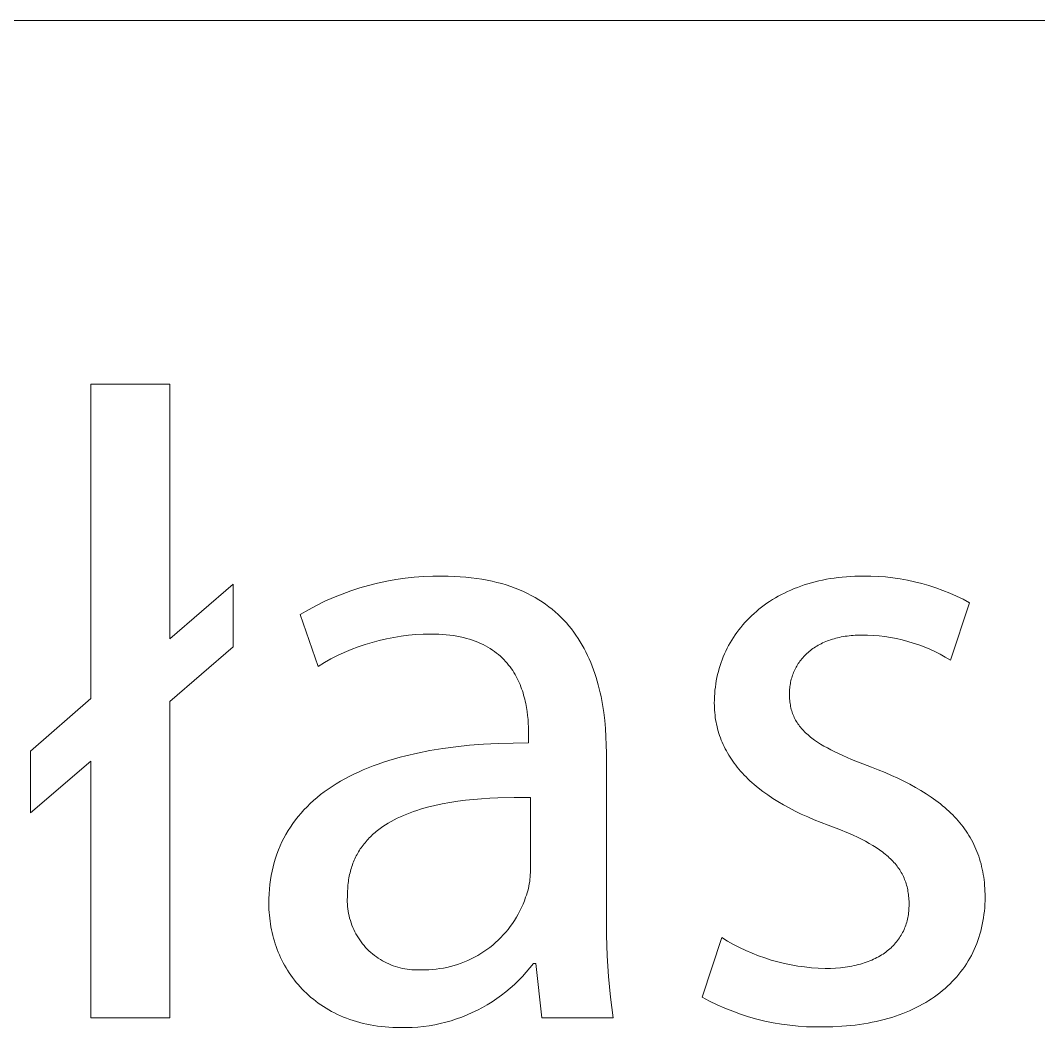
# Model space of a CAD drawing. Header units: millimetres. Extents: x 430 to 4403, y -1522 to 1254.
# Drawn here: x 3775.87 to 3821.25, y -1456.11 to -1411.21 of the extents above; entities that cross this region are included whole.
import ezdxf

# ---------------------------------------------------------------- set-up
doc = ezdxf.new("R2010")
doc.units = ezdxf.units.MM
doc.header["$MEASUREMENT"] = 0
doc.layers.add('Domyślny', color=7, linetype='Continuous', true_color=0x000000)

msp = doc.modelspace()

# ---------------------------------------------------------------- linework, layer by layer
at = {"layer": 'Domyślny', "color": 18, "lineweight": 15, "true_color": 0x000000}
for p, q in [((2901.529, -1411.214), (4399.215, -1411.214)), ((3779.013, -1441.436), (3779.013, -1427.425)), ((3779.013, -1427.425), (3782.533, -1427.425)), ((3782.533, -1427.425), (3782.533, -1438.777)), ((3791.389, -1436.395), (3791.791, -1436.294)), ((3791.791, -1436.294), (3792.197, -1436.207)), ((3792.197, -1436.207), (3792.605, -1436.134)), ((3792.605, -1436.134), (3793.015, -1436.075)), ((3793.015, -1436.075), (3793.427, -1436.03)), ((3793.427, -1436.03), (3793.841, -1436)), ((3793.841, -1436), (3794.255, -1435.984)), ((3794.255, -1435.984), (3794.67, -1435.983)), ((3794.67, -1435.983), (3794.942, -1435.986)), ((3794.942, -1435.986), (3795.208, -1435.994)), ((3795.208, -1435.994), (3795.467, -1436.009)), ((3795.467, -1436.009), (3795.72, -1436.029)), ((3795.72, -1436.029), (3795.967, -1436.054)), ((3795.967, -1436.054), (3796.208, -1436.085)), ((3796.208, -1436.085), (3796.442, -1436.122)), ((3796.442, -1436.122), (3796.671, -1436.163)), ((3796.671, -1436.163), (3796.894, -1436.21)), ((3796.894, -1436.21), (3797.11, -1436.261)), ((3797.11, -1436.261), (3797.321, -1436.318)), ((3810.965, -1436.326), (3811.125, -1436.279)), ((3811.125, -1436.279), (3811.288, -1436.236)), ((3811.288, -1436.236), (3811.453, -1436.196)), ((3811.453, -1436.196), (3811.621, -1436.159)), ((3811.621, -1436.159), (3811.791, -1436.125)), ((3811.791, -1436.125), (3811.964, -1436.095)), ((3811.964, -1436.095), (3812.14, -1436.068)), ((3812.14, -1436.068), (3812.318, -1436.045)), ((3812.318, -1436.045), (3812.498, -1436.025)), ((3812.498, -1436.025), (3812.681, -1436.008)), ((3812.681, -1436.008), (3812.867, -1435.995)), ((3812.867, -1435.995), (3813.055, -1435.986)), ((3813.055, -1435.986), (3813.245, -1435.981)), ((3813.245, -1435.981), (3813.438, -1435.979)), ((3813.438, -1435.979), (3813.767, -1435.982)), ((3813.767, -1435.982), (3814.096, -1435.996)), ((3814.096, -1435.996), (3814.424, -1436.022)), ((3814.424, -1436.022), (3814.751, -1436.058)), ((3814.751, -1436.058), (3815.077, -1436.106)), ((3815.077, -1436.106), (3815.401, -1436.164)), ((3815.401, -1436.164), (3815.722, -1436.234)), ((3815.722, -1436.234), (3816.042, -1436.314)), ((3782.533, -1438.777), (3785.351, -1436.343)), ((3785.351, -1436.343), (3785.351, -1439.134)), ((3790.207, -1436.781), (3790.596, -1436.639)), ((3790.596, -1436.639), (3790.991, -1436.51)), ((3790.991, -1436.51), (3791.389, -1436.395)), ((3797.321, -1436.318), (3797.527, -1436.379)), ((3797.527, -1436.379), (3797.726, -1436.446)), ((3797.726, -1436.446), (3797.92, -1436.516)), ((3797.92, -1436.516), (3798.108, -1436.592)), ((3798.108, -1436.592), (3798.291, -1436.672)), ((3798.291, -1436.672), (3798.469, -1436.756)), ((3798.469, -1436.756), (3798.641, -1436.844)), ((3809.784, -1436.806), (3809.922, -1436.736)), ((3809.922, -1436.736), (3810.063, -1436.669)), ((3810.063, -1436.669), (3810.207, -1436.604)), ((3810.207, -1436.604), (3810.353, -1436.542)), ((3810.353, -1436.542), (3810.502, -1436.484)), ((3810.502, -1436.484), (3810.654, -1436.428)), ((3810.654, -1436.428), (3810.808, -1436.375)), ((3810.808, -1436.375), (3810.965, -1436.326)), ((3816.042, -1436.314), (3816.358, -1436.405)), ((3816.358, -1436.405), (3816.671, -1436.507)), ((3816.671, -1436.507), (3816.98, -1436.619)), ((3816.98, -1436.619), (3817.286, -1436.741)), ((3817.286, -1436.741), (3817.587, -1436.874)), ((3789.071, -1437.287), (3789.444, -1437.106)), ((3789.444, -1437.106), (3789.823, -1436.937)), ((3789.823, -1436.937), (3790.207, -1436.781)), ((3798.641, -1436.844), (3798.808, -1436.937)), ((3798.808, -1436.937), (3798.97, -1437.033)), ((3798.97, -1437.033), (3799.127, -1437.134)), ((3799.127, -1437.134), (3799.278, -1437.239)), ((3809.017, -1437.282), (3809.138, -1437.196)), ((3809.138, -1437.196), (3809.261, -1437.113)), ((3809.261, -1437.113), (3809.388, -1437.032)), ((3809.388, -1437.032), (3809.517, -1436.954)), ((3809.517, -1436.954), (3809.649, -1436.879)), ((3809.649, -1436.879), (3809.784, -1436.806)), ((3818.175, -1437.169), (3817.315, -1439.723)), ((3817.587, -1436.874), (3817.883, -1437.017)), ((3817.883, -1437.017), (3818.175, -1437.169)), ((3788.346, -1437.689), (3788.705, -1437.482)), ((3788.705, -1437.482), (3789.071, -1437.287)), ((3799.278, -1437.239), (3799.425, -1437.347)), ((3799.425, -1437.347), (3799.566, -1437.459)), ((3799.566, -1437.459), (3799.703, -1437.575)), ((3799.703, -1437.575), (3799.835, -1437.694)), ((3808.459, -1437.747), (3808.565, -1437.649)), ((3808.565, -1437.649), (3808.673, -1437.554)), ((3808.673, -1437.554), (3808.785, -1437.461)), ((3808.785, -1437.461), (3808.9, -1437.37)), ((3808.9, -1437.37), (3809.017, -1437.282)), ((3789.14, -1440.005), (3788.346, -1437.689)), ((3799.835, -1437.694), (3799.963, -1437.816)), ((3799.963, -1437.816), (3800.085, -1437.942)), ((3800.085, -1437.942), (3800.203, -1438.071)), ((3800.203, -1438.071), (3800.317, -1438.203)), ((3808.067, -1438.159), (3808.161, -1438.052)), ((3808.161, -1438.052), (3808.257, -1437.948)), ((3808.257, -1437.948), (3808.357, -1437.846)), ((3808.357, -1437.846), (3808.459, -1437.747)), ((3793.824, -1438.57), (3793.494, -1438.588)), ((3794.154, -1438.563), (3793.824, -1438.57)), ((3794.336, -1438.565), (3794.154, -1438.563)), ((3794.512, -1438.571), (3794.336, -1438.565)), ((3794.684, -1438.581), (3794.512, -1438.571)), ((3800.317, -1438.203), (3800.426, -1438.338)), ((3800.426, -1438.338), (3800.531, -1438.477)), ((3800.531, -1438.477), (3800.631, -1438.618)), ((3807.726, -1438.603), (3807.806, -1438.489)), ((3807.806, -1438.489), (3807.89, -1438.377)), ((3807.89, -1438.377), (3807.977, -1438.267)), ((3807.977, -1438.267), (3808.067, -1438.159)), ((3791.547, -1438.936), (3791.231, -1439.033)), ((3791.866, -1438.85), (3791.547, -1438.936)), ((3792.188, -1438.776), (3791.866, -1438.85)), ((3792.512, -1438.712), (3792.188, -1438.776)), ((3792.838, -1438.659), (3792.512, -1438.712)), ((3793.165, -1438.618), (3792.838, -1438.659)), ((3793.494, -1438.588), (3793.165, -1438.618)), ((3794.851, -1438.595), (3794.684, -1438.581)), ((3795.012, -1438.613), (3794.851, -1438.595)), ((3795.17, -1438.635), (3795.012, -1438.613)), ((3795.322, -1438.66), (3795.17, -1438.635)), ((3795.47, -1438.689), (3795.322, -1438.66)), ((3795.613, -1438.721), (3795.47, -1438.689)), ((3795.752, -1438.757), (3795.613, -1438.721)), ((3795.886, -1438.796), (3795.752, -1438.757)), ((3796.016, -1438.838), (3795.886, -1438.796)), ((3796.142, -1438.883), (3796.016, -1438.838)), ((3796.263, -1438.931), (3796.142, -1438.883)), ((3796.381, -1438.982), (3796.263, -1438.931)), ((3796.494, -1439.036), (3796.381, -1438.982)), ((3800.631, -1438.618), (3800.728, -1438.761)), ((3800.728, -1438.761), (3800.82, -1438.908)), ((3800.82, -1438.908), (3800.908, -1439.056)), ((3807.435, -1439.077), (3807.503, -1438.956)), ((3807.503, -1438.956), (3807.574, -1438.837)), ((3807.574, -1438.837), (3807.648, -1438.719)), ((3807.648, -1438.719), (3807.726, -1438.603)), ((3811.493, -1439.029), (3811.429, -1439.064)), ((3811.558, -1438.995), (3811.493, -1439.029)), ((3811.625, -1438.962), (3811.558, -1438.995)), ((3811.693, -1438.931), (3811.625, -1438.962)), ((3811.763, -1438.901), (3811.693, -1438.931)), ((3811.834, -1438.873), (3811.763, -1438.901)), ((3811.906, -1438.846), (3811.834, -1438.873)), ((3811.98, -1438.82), (3811.906, -1438.846)), ((3812.056, -1438.796), (3811.98, -1438.82)), ((3812.133, -1438.773), (3812.056, -1438.796)), ((3812.211, -1438.751), (3812.133, -1438.773)), ((3812.291, -1438.731), (3812.211, -1438.751)), ((3812.372, -1438.712), (3812.291, -1438.731)), ((3812.455, -1438.695), (3812.372, -1438.712)), ((3812.539, -1438.68), (3812.455, -1438.695)), ((3812.624, -1438.666), (3812.539, -1438.68)), ((3812.711, -1438.653), (3812.624, -1438.666)), ((3812.8, -1438.642), (3812.711, -1438.653)), ((3812.889, -1438.633), (3812.8, -1438.642)), ((3812.981, -1438.625), (3812.889, -1438.633)), ((3813.073, -1438.619), (3812.981, -1438.625)), ((3813.167, -1438.615), (3813.073, -1438.619)), ((3813.262, -1438.612), (3813.167, -1438.615)), ((3813.359, -1438.612), (3813.262, -1438.612)), ((3813.619, -1438.615), (3813.359, -1438.612)), ((3813.879, -1438.628), (3813.619, -1438.615)), ((3814.138, -1438.649), (3813.879, -1438.628)), ((3814.396, -1438.68), (3814.138, -1438.649)), ((3814.654, -1438.719), (3814.396, -1438.68)), ((3814.909, -1438.768), (3814.654, -1438.719)), ((3815.163, -1438.825), (3814.909, -1438.768)), ((3815.414, -1438.891), (3815.163, -1438.825)), ((3815.664, -1438.966), (3815.414, -1438.891)), ((3815.91, -1439.049), (3815.664, -1438.966)), ((3785.351, -1439.134), (3782.533, -1441.569)), ((3790.307, -1439.387), (3790.007, -1439.527)), ((3790.611, -1439.259), (3790.307, -1439.387)), ((3790.919, -1439.14), (3790.611, -1439.259)), ((3791.231, -1439.033), (3790.919, -1439.14)), ((3796.603, -1439.092), (3796.494, -1439.036)), ((3796.709, -1439.151), (3796.603, -1439.092)), ((3796.81, -1439.213), (3796.709, -1439.151)), ((3796.908, -1439.277), (3796.81, -1439.213)), ((3797.002, -1439.343), (3796.908, -1439.277)), ((3797.092, -1439.412), (3797.002, -1439.343)), ((3797.179, -1439.482), (3797.092, -1439.412)), ((3797.262, -1439.555), (3797.179, -1439.482)), ((3800.908, -1439.056), (3800.992, -1439.208)), ((3800.992, -1439.208), (3801.072, -1439.361)), ((3801.072, -1439.361), (3801.148, -1439.517)), ((3807.198, -1439.578), (3807.252, -1439.45)), ((3807.252, -1439.45), (3807.31, -1439.324)), ((3807.31, -1439.324), (3807.371, -1439.2)), ((3807.371, -1439.2), (3807.435, -1439.077)), ((3810.874, -1439.477), (3810.826, -1439.524)), ((3810.922, -1439.431), (3810.874, -1439.477)), ((3810.973, -1439.386), (3810.922, -1439.431)), ((3811.024, -1439.341), (3810.973, -1439.386)), ((3811.078, -1439.298), (3811.024, -1439.341)), ((3811.132, -1439.256), (3811.078, -1439.298)), ((3811.189, -1439.216), (3811.132, -1439.256)), ((3811.247, -1439.176), (3811.189, -1439.216)), ((3811.306, -1439.137), (3811.247, -1439.176)), ((3811.367, -1439.1), (3811.306, -1439.137)), ((3811.429, -1439.064), (3811.367, -1439.1)), ((3816.153, -1439.141), (3815.91, -1439.049)), ((3816.394, -1439.241), (3816.153, -1439.141)), ((3816.63, -1439.349), (3816.394, -1439.241)), ((3816.863, -1439.466), (3816.63, -1439.349)), ((3817.091, -1439.591), (3816.863, -1439.466)), ((3789.423, -1439.835), (3789.14, -1440.005)), ((3789.713, -1439.676), (3789.423, -1439.835)), ((3790.007, -1439.527), (3789.713, -1439.676)), ((3797.342, -1439.629), (3797.262, -1439.555)), ((3797.419, -1439.706), (3797.342, -1439.629)), ((3797.492, -1439.784), (3797.419, -1439.706)), ((3797.562, -1439.863), (3797.492, -1439.784)), ((3797.628, -1439.945), (3797.562, -1439.863)), ((3801.148, -1439.517), (3801.22, -1439.675)), ((3801.22, -1439.675), (3801.289, -1439.835)), ((3801.289, -1439.835), (3801.354, -1439.998)), ((3807.055, -1439.969), (3807.099, -1439.837)), ((3807.099, -1439.837), (3807.147, -1439.707)), ((3807.147, -1439.707), (3807.198, -1439.578)), ((3810.505, -1439.935), (3810.471, -1439.99)), ((3810.539, -1439.881), (3810.505, -1439.935)), ((3810.576, -1439.827), (3810.539, -1439.881)), ((3810.614, -1439.774), (3810.576, -1439.827)), ((3810.653, -1439.722), (3810.614, -1439.774)), ((3810.694, -1439.671), (3810.653, -1439.722)), ((3810.737, -1439.621), (3810.694, -1439.671)), ((3810.781, -1439.572), (3810.737, -1439.621)), ((3810.826, -1439.524), (3810.781, -1439.572)), ((3817.315, -1439.723), (3817.091, -1439.591)), ((3797.692, -1440.027), (3797.628, -1439.945)), ((3797.753, -1440.111), (3797.692, -1440.027)), ((3797.811, -1440.197), (3797.753, -1440.111)), ((3797.865, -1440.283), (3797.811, -1440.197)), ((3797.917, -1440.371), (3797.865, -1440.283)), ((3797.967, -1440.459), (3797.917, -1440.371)), ((3801.354, -1439.998), (3801.415, -1440.161)), ((3801.415, -1440.161), (3801.473, -1440.327)), ((3801.473, -1440.327), (3801.527, -1440.495)), ((3806.912, -1440.509), (3806.943, -1440.372)), ((3806.943, -1440.372), (3806.977, -1440.237)), ((3806.977, -1440.237), (3807.014, -1440.102)), ((3807.014, -1440.102), (3807.055, -1439.969)), ((3810.305, -1440.338), (3810.283, -1440.398)), ((3810.329, -1440.278), (3810.305, -1440.338)), ((3810.354, -1440.219), (3810.329, -1440.278)), ((3810.381, -1440.161), (3810.354, -1440.219)), ((3810.41, -1440.103), (3810.381, -1440.161)), ((3810.44, -1440.046), (3810.41, -1440.103)), ((3810.471, -1439.99), (3810.44, -1440.046)), ((3798.013, -1440.548), (3797.967, -1440.459)), ((3798.057, -1440.639), (3798.013, -1440.548)), ((3798.099, -1440.729), (3798.057, -1440.639)), ((3798.138, -1440.821), (3798.099, -1440.729)), ((3798.175, -1440.913), (3798.138, -1440.821)), ((3801.527, -1440.495), (3801.578, -1440.664)), ((3801.578, -1440.664), (3801.625, -1440.834)), ((3801.625, -1440.834), (3801.669, -1441.006)), ((3806.842, -1440.926), (3806.862, -1440.786)), ((3806.862, -1440.786), (3806.885, -1440.647)), ((3806.885, -1440.647), (3806.912, -1440.509)), ((3810.174, -1440.836), (3810.165, -1440.901)), ((3810.185, -1440.772), (3810.174, -1440.836)), ((3810.197, -1440.708), (3810.185, -1440.772)), ((3810.211, -1440.645), (3810.197, -1440.708)), ((3810.227, -1440.582), (3810.211, -1440.645)), ((3810.244, -1440.52), (3810.227, -1440.582)), ((3810.263, -1440.459), (3810.244, -1440.52)), ((3810.283, -1440.398), (3810.263, -1440.459)), ((3798.209, -1441.005), (3798.175, -1440.913)), ((3798.241, -1441.098), (3798.209, -1441.005)), ((3798.271, -1441.191), (3798.241, -1441.098)), ((3798.299, -1441.284), (3798.271, -1441.191)), ((3798.325, -1441.377), (3798.299, -1441.284)), ((3801.669, -1441.006), (3801.71, -1441.179)), ((3801.71, -1441.179), (3801.748, -1441.354)), ((3806.804, -1441.353), (3806.813, -1441.21)), ((3806.813, -1441.21), (3806.826, -1441.067)), ((3806.826, -1441.067), (3806.842, -1440.926)), ((3810.145, -1441.164), (3810.144, -1441.231)), ((3810.144, -1441.231), (3810.145, -1441.306)), ((3810.147, -1441.098), (3810.145, -1441.164)), ((3810.152, -1441.032), (3810.147, -1441.098)), ((3810.157, -1440.966), (3810.152, -1441.032)), ((3810.165, -1440.901), (3810.157, -1440.966)), ((3776.314, -1443.791), (3779.013, -1441.436)), ((3782.533, -1441.569), (3782.533, -1455.672)), ((3798.348, -1441.47), (3798.325, -1441.377)), ((3798.37, -1441.562), (3798.348, -1441.47)), ((3798.39, -1441.655), (3798.37, -1441.562)), ((3798.425, -1441.839), (3798.39, -1441.655)), ((3801.748, -1441.354), (3801.783, -1441.529)), ((3801.783, -1441.529), (3801.815, -1441.706)), ((3801.815, -1441.706), (3801.869, -1442.061)), ((3806.797, -1441.641), (3806.799, -1441.497)), ((3806.798, -1441.749), (3806.797, -1441.641)), ((3806.802, -1441.856), (3806.798, -1441.749)), ((3806.799, -1441.497), (3806.804, -1441.353)), ((3810.145, -1441.306), (3810.147, -1441.379)), ((3810.147, -1441.379), (3810.152, -1441.451)), ((3810.152, -1441.451), (3810.157, -1441.521)), ((3810.157, -1441.521), (3810.165, -1441.591)), ((3810.165, -1441.591), (3810.174, -1441.659)), ((3810.174, -1441.659), (3810.185, -1441.726)), ((3810.185, -1441.726), (3810.198, -1441.792)), ((3798.454, -1442.02), (3798.425, -1441.839)), ((3798.476, -1442.199), (3798.454, -1442.02)), ((3798.494, -1442.374), (3798.476, -1442.199)), ((3801.869, -1442.061), (3801.913, -1442.42)), ((3806.808, -1441.962), (3806.802, -1441.856)), ((3806.816, -1442.068), (3806.808, -1441.962)), ((3806.827, -1442.173), (3806.816, -1442.068)), ((3806.84, -1442.278), (3806.827, -1442.173)), ((3810.198, -1441.792), (3810.212, -1441.857)), ((3810.212, -1441.857), (3810.228, -1441.921)), ((3810.228, -1441.921), (3810.246, -1441.984)), ((3810.246, -1441.984), (3810.266, -1442.046)), ((3810.266, -1442.046), (3810.287, -1442.106)), ((3810.287, -1442.106), (3810.31, -1442.166)), ((3810.31, -1442.166), (3810.335, -1442.225)), ((3798.506, -1442.544), (3798.494, -1442.374)), ((3798.514, -1442.709), (3798.506, -1442.544)), ((3801.913, -1442.42), (3801.946, -1442.781)), ((3806.856, -1442.382), (3806.84, -1442.278)), ((3806.874, -1442.485), (3806.856, -1442.382)), ((3806.895, -1442.588), (3806.874, -1442.485)), ((3806.918, -1442.69), (3806.895, -1442.588)), ((3810.335, -1442.225), (3810.361, -1442.283)), ((3810.361, -1442.283), (3810.389, -1442.34)), ((3810.389, -1442.34), (3810.419, -1442.397)), ((3810.419, -1442.397), (3810.451, -1442.452)), ((3810.451, -1442.452), (3810.485, -1442.507)), ((3810.485, -1442.507), (3810.52, -1442.56)), ((3810.52, -1442.56), (3810.557, -1442.613)), ((3810.557, -1442.613), (3810.596, -1442.666)), ((3798.519, -1442.869), (3798.514, -1442.709)), ((3798.52, -1443.021), (3798.519, -1442.869)), ((3798.52, -1443.418), (3798.52, -1443.021)), ((3801.946, -1442.781), (3801.969, -1443.143)), ((3806.943, -1442.792), (3806.918, -1442.69)), ((3806.971, -1442.892), (3806.943, -1442.792)), ((3807.001, -1442.993), (3806.971, -1442.892)), ((3807.034, -1443.092), (3807.001, -1442.993)), ((3807.069, -1443.191), (3807.034, -1443.092)), ((3810.596, -1442.666), (3810.637, -1442.717)), ((3810.637, -1442.717), (3810.679, -1442.768)), ((3810.679, -1442.768), (3810.723, -1442.819)), ((3810.723, -1442.819), (3810.769, -1442.868)), ((3810.769, -1442.868), (3810.817, -1442.917)), ((3810.817, -1442.917), (3810.867, -1442.966)), ((3810.867, -1442.966), (3810.919, -1443.014)), ((3810.919, -1443.014), (3810.972, -1443.061)), ((3810.972, -1443.061), (3811.027, -1443.108)), ((3811.027, -1443.108), (3811.084, -1443.155)), ((3795.279, -1443.587), (3795.888, -1443.524)), ((3795.888, -1443.524), (3796.516, -1443.475)), ((3796.516, -1443.475), (3797.165, -1443.441)), ((3797.165, -1443.441), (3797.833, -1443.422)), ((3797.833, -1443.422), (3798.52, -1443.418)), ((3801.969, -1443.143), (3801.982, -1443.505)), ((3801.982, -1443.505), (3801.986, -1443.868)), ((3807.107, -1443.289), (3807.069, -1443.191)), ((3807.147, -1443.387), (3807.107, -1443.289)), ((3807.19, -1443.483), (3807.147, -1443.387)), ((3807.235, -1443.579), (3807.19, -1443.483)), ((3811.084, -1443.155), (3811.143, -1443.201)), ((3811.143, -1443.201), (3811.204, -1443.246)), ((3811.204, -1443.246), (3811.266, -1443.291)), ((3811.266, -1443.291), (3811.397, -1443.381)), ((3811.397, -1443.381), (3811.536, -1443.469)), ((3811.536, -1443.469), (3811.681, -1443.555)), ((3811.681, -1443.555), (3811.835, -1443.641)), ((3776.314, -1446.53), (3776.314, -1443.791)), ((3792.791, -1444.055), (3793.047, -1443.989)), ((3793.047, -1443.989), (3793.574, -1443.867)), ((3793.574, -1443.867), (3794.122, -1443.759)), ((3794.122, -1443.759), (3794.691, -1443.666)), ((3794.691, -1443.666), (3795.279, -1443.587)), ((3801.986, -1443.868), (3801.986, -1451.065)), ((3807.282, -1443.675), (3807.235, -1443.579)), ((3807.332, -1443.769), (3807.282, -1443.675)), ((3807.385, -1443.863), (3807.332, -1443.769)), ((3807.44, -1443.956), (3807.385, -1443.863)), ((3807.497, -1444.049), (3807.44, -1443.956)), ((3811.835, -1443.641), (3811.996, -1443.727)), ((3811.996, -1443.727), (3812.165, -1443.812)), ((3812.165, -1443.812), (3812.525, -1443.981)), ((3812.525, -1443.981), (3812.917, -1444.151)), ((3779.013, -1444.228), (3776.314, -1446.53)), ((3779.013, -1455.672), (3779.013, -1444.228)), ((3791.365, -1444.529), (3791.59, -1444.441)), ((3791.59, -1444.441), (3791.819, -1444.357)), ((3791.819, -1444.357), (3792.054, -1444.276)), ((3792.054, -1444.276), (3792.295, -1444.199)), ((3792.295, -1444.199), (3792.54, -1444.125)), ((3792.54, -1444.125), (3792.791, -1444.055)), ((3807.557, -1444.141), (3807.497, -1444.049)), ((3807.62, -1444.232), (3807.557, -1444.141)), ((3807.685, -1444.322), (3807.62, -1444.232)), ((3807.752, -1444.412), (3807.685, -1444.322)), ((3807.822, -1444.5), (3807.752, -1444.412)), ((3812.917, -1444.151), (3813.796, -1444.499)), ((3790.323, -1445.02), (3790.52, -1444.915)), ((3790.52, -1444.915), (3790.724, -1444.813)), ((3790.724, -1444.813), (3790.932, -1444.715)), ((3790.932, -1444.715), (3791.146, -1444.62)), ((3791.146, -1444.62), (3791.365, -1444.529)), ((3807.895, -1444.588), (3807.822, -1444.5)), ((3807.97, -1444.676), (3807.895, -1444.588)), ((3808.047, -1444.762), (3807.97, -1444.676)), ((3808.127, -1444.848), (3808.047, -1444.762)), ((3808.21, -1444.932), (3808.127, -1444.848)), ((3813.796, -1444.499), (3814.105, -1444.619)), ((3814.105, -1444.619), (3814.404, -1444.742)), ((3814.404, -1444.742), (3814.694, -1444.867)), ((3814.694, -1444.867), (3814.974, -1444.995)), ((3789.586, -1445.475), (3789.762, -1445.356)), ((3789.762, -1445.356), (3789.944, -1445.241)), ((3789.944, -1445.241), (3790.13, -1445.128)), ((3790.13, -1445.128), (3790.323, -1445.02)), ((3808.295, -1445.017), (3808.21, -1444.932)), ((3808.382, -1445.1), (3808.295, -1445.017)), ((3808.472, -1445.182), (3808.382, -1445.1)), ((3808.565, -1445.264), (3808.472, -1445.182)), ((3808.66, -1445.345), (3808.565, -1445.264)), ((3808.758, -1445.425), (3808.66, -1445.345)), ((3814.974, -1444.995), (3815.245, -1445.126)), ((3815.245, -1445.126), (3815.506, -1445.261)), ((3815.506, -1445.261), (3815.758, -1445.398)), ((3789.091, -1445.852), (3789.251, -1445.723)), ((3789.251, -1445.723), (3789.416, -1445.597)), ((3789.416, -1445.597), (3789.586, -1445.475)), ((3808.961, -1445.582), (3808.758, -1445.425)), ((3809.175, -1445.736), (3808.961, -1445.582)), ((3809.398, -1445.887), (3809.175, -1445.736)), ((3815.758, -1445.398), (3815.999, -1445.538)), ((3815.999, -1445.538), (3816.232, -1445.682)), ((3816.232, -1445.682), (3816.454, -1445.83)), ((3816.454, -1445.83), (3816.667, -1445.982)), ((3788.509, -1446.402), (3788.646, -1446.26)), ((3788.646, -1446.26), (3788.789, -1446.121)), ((3788.789, -1446.121), (3788.937, -1445.985)), ((3788.937, -1445.985), (3789.091, -1445.852)), ((3794.014, -1446.283), (3793.854, -1446.327)), ((3794.34, -1446.203), (3794.014, -1446.283)), ((3794.674, -1446.131), (3794.34, -1446.203)), ((3795.015, -1446.069), (3794.674, -1446.131)), ((3795.361, -1446.016), (3795.015, -1446.069)), ((3795.713, -1445.97), (3795.361, -1446.016)), ((3796.069, -1445.933), (3795.713, -1445.97)), ((3796.427, -1445.903), (3796.069, -1445.933)), ((3796.789, -1445.879), (3796.427, -1445.903)), ((3797.151, -1445.863), (3796.789, -1445.879)), ((3797.878, -1445.847), (3797.151, -1445.863)), ((3798.599, -1445.852), (3797.878, -1445.847)), ((3798.599, -1449.186), (3798.599, -1445.852)), ((3809.632, -1446.034), (3809.398, -1445.887)), ((3809.876, -1446.177), (3809.632, -1446.034)), ((3810.131, -1446.317), (3809.876, -1446.177)), ((3816.667, -1445.982), (3816.77, -1446.059)), ((3816.77, -1446.059), (3816.87, -1446.137)), ((3816.87, -1446.137), (3816.968, -1446.216)), ((3816.968, -1446.216), (3817.063, -1446.297)), ((3788.131, -1446.85), (3788.251, -1446.697)), ((3788.251, -1446.697), (3788.377, -1446.548)), ((3788.377, -1446.548), (3788.509, -1446.402)), ((3792.804, -1446.71), (3792.665, -1446.775)), ((3792.946, -1446.647), (3792.804, -1446.71)), ((3793.091, -1446.587), (3792.946, -1446.647)), ((3793.238, -1446.53), (3793.091, -1446.587)), ((3793.389, -1446.475), (3793.238, -1446.53)), ((3793.541, -1446.423), (3793.389, -1446.475)), ((3793.697, -1446.374), (3793.541, -1446.423)), ((3793.854, -1446.327), (3793.697, -1446.374)), ((3810.396, -1446.454), (3810.131, -1446.317)), ((3810.671, -1446.586), (3810.396, -1446.454)), ((3810.957, -1446.715), (3810.671, -1446.586)), ((3811.253, -1446.84), (3810.957, -1446.715)), ((3817.063, -1446.297), (3817.156, -1446.378)), ((3817.156, -1446.378), (3817.247, -1446.46)), ((3817.247, -1446.46), (3817.335, -1446.544)), ((3817.335, -1446.544), (3817.42, -1446.628)), ((3817.42, -1446.628), (3817.504, -1446.714)), ((3817.504, -1446.714), (3817.584, -1446.801)), ((3787.804, -1447.327), (3787.907, -1447.165)), ((3787.907, -1447.165), (3788.016, -1447.006)), ((3788.016, -1447.006), (3788.131, -1446.85)), ((3792.02, -1447.149), (3791.902, -1447.234)), ((3792.142, -1447.068), (3792.02, -1447.149)), ((3792.268, -1446.99), (3792.142, -1447.068)), ((3792.397, -1446.916), (3792.268, -1446.99)), ((3792.529, -1446.844), (3792.397, -1446.916)), ((3792.665, -1446.775), (3792.529, -1446.844)), ((3811.56, -1446.962), (3811.253, -1446.84)), ((3811.877, -1447.079), (3811.56, -1446.962)), ((3812.345, -1447.257), (3811.877, -1447.079)), ((3817.584, -1446.801), (3817.663, -1446.889)), ((3817.663, -1446.889), (3817.739, -1446.978)), ((3817.739, -1446.978), (3817.812, -1447.069)), ((3817.812, -1447.069), (3817.883, -1447.16)), ((3817.883, -1447.16), (3817.951, -1447.253)), ((3787.615, -1447.661), (3787.707, -1447.493)), ((3787.707, -1447.493), (3787.804, -1447.327)), ((3791.467, -1447.604), (3791.417, -1447.654)), ((3791.518, -1447.554), (3791.467, -1447.604)), ((3791.57, -1447.506), (3791.518, -1447.554)), ((3791.622, -1447.459), (3791.57, -1447.506)), ((3791.676, -1447.412), (3791.622, -1447.459)), ((3791.731, -1447.366), (3791.676, -1447.412)), ((3791.787, -1447.321), (3791.731, -1447.366)), ((3791.902, -1447.234), (3791.787, -1447.321)), ((3812.776, -1447.436), (3812.345, -1447.257)), ((3812.979, -1447.526), (3812.776, -1447.436)), ((3813.172, -1447.617), (3812.979, -1447.526)), ((3813.357, -1447.708), (3813.172, -1447.617)), ((3817.951, -1447.253), (3818.017, -1447.347)), ((3818.017, -1447.347), (3818.081, -1447.443)), ((3818.081, -1447.443), (3818.142, -1447.539)), ((3818.142, -1447.539), (3818.201, -1447.637)), ((3818.201, -1447.637), (3818.257, -1447.737)), ((3787.375, -1448.187), (3787.449, -1448.009)), ((3787.449, -1448.009), (3787.529, -1447.833)), ((3787.529, -1447.833), (3787.615, -1447.661)), ((3791.06, -1448.087), (3791.02, -1448.145)), ((3791.1, -1448.029), (3791.06, -1448.087)), ((3791.142, -1447.973), (3791.1, -1448.029)), ((3791.185, -1447.918), (3791.142, -1447.973)), ((3791.229, -1447.863), (3791.185, -1447.918)), ((3791.275, -1447.809), (3791.229, -1447.863)), ((3791.321, -1447.757), (3791.275, -1447.809)), ((3791.369, -1447.705), (3791.321, -1447.757)), ((3791.417, -1447.654), (3791.369, -1447.705)), ((3813.533, -1447.8), (3813.357, -1447.708)), ((3813.701, -1447.893), (3813.533, -1447.8)), ((3813.861, -1447.988), (3813.701, -1447.893)), ((3814.012, -1448.083), (3813.861, -1447.988)), ((3814.155, -1448.18), (3814.012, -1448.083)), ((3818.257, -1447.737), (3818.311, -1447.837)), ((3818.311, -1447.837), (3818.362, -1447.939)), ((3818.362, -1447.939), (3818.41, -1448.043)), ((3818.41, -1448.043), (3818.457, -1448.148)), ((3787.187, -1448.742), (3787.244, -1448.554)), ((3787.244, -1448.554), (3787.306, -1448.369)), ((3787.306, -1448.369), (3787.375, -1448.187)), ((3790.808, -1448.514), (3790.778, -1448.579)), ((3790.841, -1448.45), (3790.808, -1448.514)), ((3790.874, -1448.387), (3790.841, -1448.45)), ((3790.909, -1448.325), (3790.874, -1448.387)), ((3790.945, -1448.264), (3790.909, -1448.325)), ((3790.982, -1448.204), (3790.945, -1448.264)), ((3791.02, -1448.145), (3790.982, -1448.204)), ((3814.224, -1448.229), (3814.155, -1448.18)), ((3814.291, -1448.278), (3814.224, -1448.229)), ((3814.355, -1448.328), (3814.291, -1448.278)), ((3814.418, -1448.378), (3814.355, -1448.328)), ((3814.478, -1448.429), (3814.418, -1448.378)), ((3814.537, -1448.48), (3814.478, -1448.429)), ((3814.594, -1448.532), (3814.537, -1448.48)), ((3814.649, -1448.584), (3814.594, -1448.532)), ((3818.457, -1448.148), (3818.5, -1448.254)), ((3818.5, -1448.254), (3818.542, -1448.361)), ((3818.542, -1448.361), (3818.581, -1448.47)), ((3818.581, -1448.47), (3818.617, -1448.581)), ((3787.091, -1449.128), (3787.136, -1448.933)), ((3787.136, -1448.933), (3787.187, -1448.742)), ((3790.62, -1448.989), (3790.599, -1449.061)), ((3790.643, -1448.918), (3790.62, -1448.989)), ((3790.667, -1448.849), (3790.643, -1448.918)), ((3790.693, -1448.78), (3790.667, -1448.849)), ((3790.72, -1448.712), (3790.693, -1448.78)), ((3790.748, -1448.645), (3790.72, -1448.712)), ((3790.778, -1448.579), (3790.748, -1448.645)), ((3814.702, -1448.636), (3814.649, -1448.584)), ((3814.753, -1448.69), (3814.702, -1448.636)), ((3814.802, -1448.743), (3814.753, -1448.69)), ((3814.85, -1448.798), (3814.802, -1448.743)), ((3814.895, -1448.853), (3814.85, -1448.798)), ((3814.939, -1448.908), (3814.895, -1448.853)), ((3814.981, -1448.964), (3814.939, -1448.908)), ((3815.021, -1449.021), (3814.981, -1448.964)), ((3818.617, -1448.581), (3818.651, -1448.693)), ((3818.651, -1448.693), (3818.682, -1448.807)), ((3818.682, -1448.807), (3818.711, -1448.922)), ((3818.711, -1448.922), (3818.737, -1449.038)), ((3787.019, -1449.526), (3787.052, -1449.325)), ((3787.052, -1449.325), (3787.091, -1449.128)), ((3790.512, -1449.436), (3790.499, -1449.514)), ((3790.526, -1449.359), (3790.512, -1449.436)), ((3790.542, -1449.283), (3790.526, -1449.359)), ((3790.56, -1449.208), (3790.542, -1449.283)), ((3790.578, -1449.134), (3790.56, -1449.208)), ((3790.599, -1449.061), (3790.578, -1449.134)), ((3798.581, -1449.496), (3798.59, -1449.393)), ((3798.59, -1449.393), (3798.596, -1449.29)), ((3798.596, -1449.29), (3798.599, -1449.186)), ((3815.059, -1449.079), (3815.021, -1449.021)), ((3815.096, -1449.137), (3815.059, -1449.079)), ((3815.131, -1449.196), (3815.096, -1449.137)), ((3815.163, -1449.255), (3815.131, -1449.196)), ((3815.195, -1449.316), (3815.163, -1449.255)), ((3815.224, -1449.377), (3815.195, -1449.316)), ((3815.252, -1449.439), (3815.224, -1449.377)), ((3815.278, -1449.501), (3815.252, -1449.439)), ((3818.737, -1449.038), (3818.761, -1449.157)), ((3818.761, -1449.157), (3818.782, -1449.276)), ((3818.782, -1449.276), (3818.801, -1449.398)), ((3818.801, -1449.398), (3818.818, -1449.521)), ((3786.971, -1449.936), (3786.992, -1449.73)), ((3786.992, -1449.73), (3787.019, -1449.526)), ((3790.457, -1449.921), (3790.453, -1450.006)), ((3790.462, -1449.838), (3790.457, -1449.921)), ((3790.469, -1449.755), (3790.462, -1449.838)), ((3790.478, -1449.674), (3790.469, -1449.755)), ((3790.488, -1449.594), (3790.478, -1449.674)), ((3790.499, -1449.514), (3790.488, -1449.594)), ((3798.484, -1450.003), (3798.51, -1449.903)), ((3798.51, -1449.903), (3798.532, -1449.802)), ((3798.532, -1449.802), (3798.552, -1449.701)), ((3798.552, -1449.701), (3798.568, -1449.598)), ((3798.568, -1449.598), (3798.581, -1449.496)), ((3815.303, -1449.565), (3815.278, -1449.501)), ((3815.325, -1449.629), (3815.303, -1449.565)), ((3815.347, -1449.694), (3815.325, -1449.629)), ((3815.366, -1449.76), (3815.347, -1449.694)), ((3815.384, -1449.827), (3815.366, -1449.76)), ((3815.4, -1449.895), (3815.384, -1449.827)), ((3815.415, -1449.963), (3815.4, -1449.895)), ((3818.818, -1449.521), (3818.831, -1449.645)), ((3818.831, -1449.645), (3818.843, -1449.772)), ((3818.843, -1449.772), (3818.851, -1449.9)), ((3818.851, -1449.9), (3818.858, -1450.029)), ((3786.944, -1450.576), (3786.947, -1450.359)), ((3786.947, -1450.359), (3786.956, -1450.146)), ((3786.956, -1450.146), (3786.971, -1449.936)), ((3790.443, -1450.285), (3790.44, -1450.392)), ((3790.45, -1450.179), (3790.443, -1450.285)), ((3790.453, -1450.006), (3790.45, -1450.092)), ((3790.45, -1450.092), (3790.45, -1450.179)), ((3798.332, -1450.452), (3798.388, -1450.298)), ((3798.388, -1450.298), (3798.423, -1450.201)), ((3798.423, -1450.201), (3798.455, -1450.102)), ((3798.455, -1450.102), (3798.484, -1450.003)), ((3815.428, -1450.033), (3815.415, -1449.963)), ((3815.439, -1450.103), (3815.428, -1450.033)), ((3815.449, -1450.175), (3815.439, -1450.103)), ((3815.457, -1450.247), (3815.449, -1450.175)), ((3815.464, -1450.321), (3815.457, -1450.247)), ((3815.469, -1450.395), (3815.464, -1450.321)), ((3818.858, -1450.029), (3818.862, -1450.161)), ((3818.863, -1450.294), (3818.861, -1450.452)), ((3818.862, -1450.161), (3818.863, -1450.294)), ((3786.945, -1450.706), (3786.944, -1450.576)), ((3786.949, -1450.837), (3786.945, -1450.706)), ((3790.44, -1450.392), (3790.44, -1450.498)), ((3790.44, -1450.498), (3790.444, -1450.605)), ((3790.444, -1450.605), (3790.452, -1450.711)), ((3790.452, -1450.711), (3790.463, -1450.817)), ((3790.463, -1450.817), (3790.478, -1450.922)), ((3798.134, -1450.9), (3798.205, -1450.753)), ((3798.205, -1450.753), (3798.271, -1450.603)), ((3798.271, -1450.603), (3798.332, -1450.452)), ((3815.468, -1450.846), (3815.472, -1450.772)), ((3815.473, -1450.47), (3815.469, -1450.395)), ((3815.472, -1450.772), (3815.475, -1450.699)), ((3815.475, -1450.547), (3815.473, -1450.47)), ((3815.476, -1450.625), (3815.475, -1450.547)), ((3815.475, -1450.699), (3815.476, -1450.625)), ((3818.845, -1450.763), (3818.832, -1450.917)), ((3818.855, -1450.608), (3818.845, -1450.763)), ((3818.861, -1450.452), (3818.855, -1450.608)), ((3786.957, -1450.968), (3786.949, -1450.837)), ((3786.967, -1451.098), (3786.957, -1450.968)), ((3786.98, -1451.228), (3786.967, -1451.098)), ((3786.996, -1451.357), (3786.98, -1451.228)), ((3790.478, -1450.922), (3790.497, -1451.027)), ((3790.497, -1451.027), (3790.519, -1451.131)), ((3790.519, -1451.131), (3790.545, -1451.235)), ((3790.545, -1451.235), (3790.575, -1451.337)), ((3797.891, -1451.327), (3797.977, -1451.187)), ((3797.977, -1451.187), (3798.058, -1451.045)), ((3798.058, -1451.045), (3798.134, -1450.9)), ((3801.986, -1451.065), (3801.988, -1451.989)), ((3815.388, -1451.341), (3815.405, -1451.272)), ((3815.405, -1451.272), (3815.42, -1451.203)), ((3815.42, -1451.203), (3815.433, -1451.132)), ((3815.433, -1451.132), (3815.444, -1451.062)), ((3815.444, -1451.062), (3815.454, -1450.99)), ((3815.454, -1450.99), (3815.462, -1450.918)), ((3815.462, -1450.918), (3815.468, -1450.846)), ((3818.794, -1451.219), (3818.769, -1451.368)), ((3818.815, -1451.069), (3818.794, -1451.219)), ((3818.832, -1450.917), (3818.815, -1451.069)), ((3787.015, -1451.486), (3786.996, -1451.357)), ((3787.037, -1451.615), (3787.015, -1451.486)), ((3787.062, -1451.743), (3787.037, -1451.615)), ((3790.575, -1451.337), (3790.607, -1451.439)), ((3790.607, -1451.439), (3790.644, -1451.539)), ((3790.644, -1451.539), (3790.684, -1451.638)), ((3790.684, -1451.638), (3790.727, -1451.735)), ((3790.727, -1451.735), (3790.773, -1451.831)), ((3797.502, -1451.852), (3797.606, -1451.726)), ((3797.606, -1451.726), (3797.705, -1451.596)), ((3797.705, -1451.596), (3797.801, -1451.463)), ((3797.801, -1451.463), (3797.891, -1451.327)), ((3815.25, -1451.739), (3815.277, -1451.674)), ((3815.277, -1451.674), (3815.303, -1451.609)), ((3815.303, -1451.609), (3815.327, -1451.543)), ((3815.327, -1451.543), (3815.349, -1451.477)), ((3815.349, -1451.477), (3815.369, -1451.409)), ((3815.369, -1451.409), (3815.388, -1451.341)), ((3818.708, -1451.66), (3818.672, -1451.803)), ((3818.74, -1451.515), (3818.708, -1451.66)), ((3818.769, -1451.368), (3818.74, -1451.515)), ((3787.089, -1451.87), (3787.062, -1451.743)), ((3787.12, -1451.997), (3787.089, -1451.87)), ((3787.154, -1452.123), (3787.12, -1451.997)), ((3787.19, -1452.248), (3787.154, -1452.123)), ((3790.773, -1451.831), (3790.823, -1451.925)), ((3790.823, -1451.925), (3790.876, -1452.018)), ((3790.876, -1452.018), (3790.932, -1452.108)), ((3790.932, -1452.108), (3790.991, -1452.197)), ((3797.165, -1452.208), (3797.281, -1452.093)), ((3797.281, -1452.093), (3797.393, -1451.974)), ((3797.393, -1451.974), (3797.502, -1451.852)), ((3801.988, -1451.989), (3802.019, -1452.912)), ((3806.254, -1454.752), (3807.128, -1452.093)), ((3807.128, -1452.093), (3807.388, -1452.25)), ((3814.964, -1452.222), (3815.007, -1452.165)), ((3815.007, -1452.165), (3815.047, -1452.107)), ((3815.047, -1452.107), (3815.085, -1452.048)), ((3815.085, -1452.048), (3815.122, -1451.988)), ((3815.122, -1451.988), (3815.157, -1451.927)), ((3815.157, -1451.927), (3815.189, -1451.865)), ((3815.189, -1451.865), (3815.221, -1451.802)), ((3815.221, -1451.802), (3815.25, -1451.739)), ((3818.588, -1452.085), (3818.541, -1452.223)), ((3818.632, -1451.945), (3818.588, -1452.085)), ((3818.672, -1451.803), (3818.632, -1451.945)), ((3787.229, -1452.372), (3787.19, -1452.248)), ((3787.271, -1452.495), (3787.229, -1452.372)), ((3787.316, -1452.617), (3787.271, -1452.495)), ((3787.364, -1452.739), (3787.316, -1452.617)), ((3790.991, -1452.197), (3791.053, -1452.283)), ((3791.053, -1452.283), (3791.118, -1452.368)), ((3791.118, -1452.368), (3791.186, -1452.45)), ((3791.186, -1452.45), (3791.257, -1452.529)), ((3791.257, -1452.529), (3791.33, -1452.607)), ((3791.33, -1452.607), (3791.406, -1452.681)), ((3796.527, -1452.719), (3796.662, -1452.626)), ((3796.662, -1452.626), (3796.793, -1452.528)), ((3796.793, -1452.528), (3796.92, -1452.426)), ((3796.92, -1452.426), (3797.044, -1452.319)), ((3797.044, -1452.319), (3797.165, -1452.208)), ((3807.388, -1452.25), (3807.653, -1452.398)), ((3807.653, -1452.398), (3807.923, -1452.538)), ((3807.923, -1452.538), (3808.198, -1452.668)), ((3814.503, -1452.69), (3814.561, -1452.642)), ((3814.561, -1452.642), (3814.618, -1452.594)), ((3814.618, -1452.594), (3814.673, -1452.544)), ((3814.673, -1452.544), (3814.726, -1452.493)), ((3814.726, -1452.493), (3814.778, -1452.441)), ((3814.778, -1452.441), (3814.827, -1452.388)), ((3814.827, -1452.388), (3814.875, -1452.334)), ((3814.875, -1452.334), (3814.921, -1452.278)), ((3814.921, -1452.278), (3814.964, -1452.222)), ((3818.378, -1452.626), (3818.316, -1452.756)), ((3818.436, -1452.494), (3818.378, -1452.626)), ((3818.491, -1452.359), (3818.436, -1452.494)), ((3818.541, -1452.223), (3818.491, -1452.359)), ((3787.415, -1452.859), (3787.364, -1452.739)), ((3787.469, -1452.978), (3787.415, -1452.859)), ((3787.526, -1453.095), (3787.469, -1452.978)), ((3787.585, -1453.212), (3787.526, -1453.095)), ((3791.406, -1452.681), (3791.485, -1452.753)), ((3791.485, -1452.753), (3791.566, -1452.823)), ((3791.566, -1452.823), (3791.649, -1452.889)), ((3791.649, -1452.889), (3791.735, -1452.953)), ((3791.735, -1452.953), (3791.822, -1453.013)), ((3791.822, -1453.013), (3791.912, -1453.071)), ((3791.912, -1453.071), (3792.004, -1453.125)), ((3795.812, -1453.114), (3795.961, -1453.045)), ((3795.961, -1453.045), (3796.106, -1452.971)), ((3796.106, -1452.971), (3796.25, -1452.892)), ((3796.25, -1452.892), (3796.39, -1452.808)), ((3796.39, -1452.808), (3796.527, -1452.719)), ((3802.019, -1452.912), (3802.08, -1453.834)), ((3808.198, -1452.668), (3808.477, -1452.788)), ((3808.477, -1452.788), (3808.76, -1452.9)), ((3808.76, -1452.9), (3809.047, -1453.001)), ((3809.047, -1453.001), (3809.336, -1453.093)), ((3809.336, -1453.093), (3809.629, -1453.175)), ((3813.732, -1453.129), (3813.811, -1453.096)), ((3813.811, -1453.096), (3813.889, -1453.061)), ((3813.889, -1453.061), (3813.965, -1453.025)), ((3813.965, -1453.025), (3814.038, -1452.988)), ((3814.038, -1452.988), (3814.11, -1452.949)), ((3814.11, -1452.949), (3814.181, -1452.909)), ((3814.181, -1452.909), (3814.249, -1452.868)), ((3814.249, -1452.868), (3814.315, -1452.825)), ((3814.315, -1452.825), (3814.379, -1452.781)), ((3814.379, -1452.781), (3814.442, -1452.736)), ((3814.442, -1452.736), (3814.503, -1452.69)), ((3818.182, -1453.011), (3818.11, -1453.136)), ((3818.251, -1452.885), (3818.182, -1453.011)), ((3818.316, -1452.756), (3818.251, -1452.885)), ((3787.647, -1453.327), (3787.585, -1453.212)), ((3787.713, -1453.44), (3787.647, -1453.327)), ((3787.781, -1453.552), (3787.713, -1453.44)), ((3792.004, -1453.125), (3792.097, -1453.176)), ((3792.097, -1453.176), (3792.192, -1453.224)), ((3792.192, -1453.224), (3792.289, -1453.269)), ((3792.289, -1453.269), (3792.387, -1453.31)), ((3792.387, -1453.31), (3792.487, -1453.348)), ((3792.487, -1453.348), (3792.588, -1453.383)), ((3792.588, -1453.383), (3792.69, -1453.414)), ((3792.69, -1453.414), (3792.792, -1453.441)), ((3792.792, -1453.441), (3792.896, -1453.465)), ((3792.896, -1453.465), (3793.001, -1453.485)), ((3793.001, -1453.485), (3793.106, -1453.502)), ((3793.106, -1453.502), (3793.212, -1453.515)), ((3793.212, -1453.515), (3793.318, -1453.525)), ((3793.318, -1453.525), (3793.424, -1453.53)), ((3793.424, -1453.53), (3793.531, -1453.533)), ((3793.531, -1453.533), (3793.637, -1453.531)), ((3793.637, -1453.531), (3793.744, -1453.526)), ((3793.744, -1453.526), (3793.907, -1453.527)), ((3793.907, -1453.527), (3794.071, -1453.523)), ((3794.071, -1453.523), (3794.234, -1453.514)), ((3794.234, -1453.514), (3794.397, -1453.498)), ((3794.397, -1453.498), (3794.559, -1453.477)), ((3794.559, -1453.477), (3794.721, -1453.451)), ((3794.721, -1453.451), (3794.881, -1453.419)), ((3794.881, -1453.419), (3795.04, -1453.382)), ((3795.04, -1453.382), (3795.198, -1453.339)), ((3795.198, -1453.339), (3795.355, -1453.291)), ((3795.355, -1453.291), (3795.509, -1453.237)), ((3795.509, -1453.237), (3795.662, -1453.178)), ((3795.662, -1453.178), (3795.812, -1453.114)), ((3798.576, -1453.446), (3798.413, -1453.639)), ((3798.732, -1453.248), (3798.576, -1453.446)), ((3798.838, -1453.248), (3798.732, -1453.248)), ((3799.115, -1455.669), (3798.838, -1453.248)), ((3809.629, -1453.175), (3809.924, -1453.248)), ((3809.924, -1453.248), (3810.222, -1453.31)), ((3810.222, -1453.31), (3810.521, -1453.362)), ((3810.521, -1453.362), (3810.822, -1453.404)), ((3810.822, -1453.404), (3811.125, -1453.436)), ((3811.125, -1453.436), (3811.428, -1453.458)), ((3811.428, -1453.458), (3811.732, -1453.469)), ((3811.732, -1453.469), (3811.967, -1453.465)), ((3811.967, -1453.465), (3812.195, -1453.455)), ((3812.195, -1453.455), (3812.414, -1453.437)), ((3812.414, -1453.437), (3812.521, -1453.425)), ((3812.521, -1453.425), (3812.626, -1453.412)), ((3812.626, -1453.412), (3812.729, -1453.397)), ((3812.729, -1453.397), (3812.829, -1453.381)), ((3812.829, -1453.381), (3812.928, -1453.362)), ((3812.928, -1453.362), (3813.025, -1453.343)), ((3813.025, -1453.343), (3813.12, -1453.321)), ((3813.12, -1453.321), (3813.214, -1453.298)), ((3813.214, -1453.298), (3813.305, -1453.274)), ((3813.305, -1453.274), (3813.394, -1453.248)), ((3813.394, -1453.248), (3813.481, -1453.22)), ((3813.481, -1453.22), (3813.567, -1453.191)), ((3813.567, -1453.191), (3813.65, -1453.161)), ((3813.65, -1453.161), (3813.732, -1453.129)), ((3817.871, -1453.496), (3817.785, -1453.612)), ((3817.954, -1453.378), (3817.871, -1453.496)), ((3818.034, -1453.258), (3817.954, -1453.378)), ((3818.11, -1453.136), (3818.034, -1453.258)), ((3787.852, -1453.663), (3787.781, -1453.552)), ((3787.926, -1453.772), (3787.852, -1453.663)), ((3788.002, -1453.879), (3787.926, -1453.772)), ((3788.082, -1453.984), (3788.002, -1453.879)), ((3788.164, -1454.088), (3788.082, -1453.984)), ((3798.244, -1453.825), (3798.068, -1454.006)), ((3798.413, -1453.639), (3798.244, -1453.825)), ((3802.08, -1453.834), (3802.17, -1454.753)), ((3817.505, -1453.945), (3817.404, -1454.052)), ((3817.601, -1453.836), (3817.505, -1453.945)), ((3817.695, -1453.725), (3817.601, -1453.836)), ((3817.785, -1453.612), (3817.695, -1453.725)), ((3788.25, -1454.19), (3788.164, -1454.088)), ((3788.338, -1454.29), (3788.25, -1454.19)), ((3788.429, -1454.388), (3788.338, -1454.29)), ((3788.522, -1454.483), (3788.429, -1454.388)), ((3797.699, -1454.349), (3797.505, -1454.51)), ((3797.887, -1454.181), (3797.699, -1454.349)), ((3798.068, -1454.006), (3797.887, -1454.181)), ((3816.969, -1454.455), (3816.852, -1454.549)), ((3817.083, -1454.358), (3816.969, -1454.455)), ((3817.194, -1454.258), (3817.083, -1454.358)), ((3817.301, -1454.156), (3817.194, -1454.258)), ((3817.404, -1454.052), (3817.301, -1454.156)), ((3788.619, -1454.577), (3788.522, -1454.483)), ((3788.719, -1454.669), (3788.619, -1454.577)), ((3788.821, -1454.758), (3788.719, -1454.669)), ((3788.926, -1454.845), (3788.821, -1454.758)), ((3789.034, -1454.93), (3788.926, -1454.845)), ((3797.102, -1454.812), (3796.892, -1454.953)), ((3797.306, -1454.665), (3797.102, -1454.812)), ((3797.505, -1454.51), (3797.306, -1454.665)), ((3802.17, -1454.753), (3802.291, -1455.669)), ((3806.586, -1454.927), (3806.254, -1454.752)), ((3816.35, -1454.902), (3816.217, -1454.984)), ((3816.481, -1454.818), (3816.35, -1454.902)), ((3816.608, -1454.731), (3816.481, -1454.818)), ((3816.732, -1454.641), (3816.608, -1454.731)), ((3816.852, -1454.549), (3816.732, -1454.641)), ((3789.145, -1455.012), (3789.034, -1454.93)), ((3789.259, -1455.092), (3789.145, -1455.012)), ((3789.375, -1455.169), (3789.259, -1455.092)), ((3789.495, -1455.244), (3789.375, -1455.169)), ((3789.617, -1455.316), (3789.495, -1455.244)), ((3789.742, -1455.385), (3789.617, -1455.316)), ((3796.237, -1455.329), (3796.01, -1455.438)), ((3796.46, -1455.211), (3796.237, -1455.329)), ((3796.678, -1455.085), (3796.46, -1455.211)), ((3796.892, -1454.953), (3796.678, -1455.085)), ((3806.924, -1455.089), (3806.586, -1454.927)), ((3807.267, -1455.24), (3806.924, -1455.089)), ((3807.615, -1455.379), (3807.267, -1455.24)), ((3815.5, -1455.352), (3815.347, -1455.417)), ((3815.65, -1455.284), (3815.5, -1455.352)), ((3815.796, -1455.213), (3815.65, -1455.284)), ((3815.94, -1455.139), (3815.796, -1455.213)), ((3816.08, -1455.063), (3815.94, -1455.139)), ((3816.217, -1454.984), (3816.08, -1455.063)), ((3782.533, -1455.672), (3779.013, -1455.672)), ((3789.87, -1455.452), (3789.742, -1455.385)), ((3790, -1455.516), (3789.87, -1455.452)), ((3790.134, -1455.577), (3790, -1455.516)), ((3790.27, -1455.634), (3790.134, -1455.577)), ((3790.409, -1455.689), (3790.27, -1455.634)), ((3790.551, -1455.741), (3790.409, -1455.689)), ((3790.696, -1455.789), (3790.551, -1455.741)), ((3790.843, -1455.835), (3790.696, -1455.789)), ((3795.069, -1455.797), (3794.826, -1455.866)), ((3795.309, -1455.72), (3795.069, -1455.797)), ((3795.546, -1455.634), (3795.309, -1455.72)), ((3795.78, -1455.54), (3795.546, -1455.634)), ((3796.01, -1455.438), (3795.78, -1455.54)), ((3802.291, -1455.669), (3799.115, -1455.669)), ((3807.967, -1455.506), (3807.615, -1455.379)), ((3808.324, -1455.62), (3807.967, -1455.506)), ((3808.685, -1455.722), (3808.324, -1455.62)), ((3809.049, -1455.811), (3808.685, -1455.722)), ((3809.416, -1455.887), (3809.049, -1455.811)), ((3814.19, -1455.791), (3814.013, -1455.832)), ((3814.365, -1455.746), (3814.19, -1455.791)), ((3814.536, -1455.699), (3814.365, -1455.746)), ((3814.705, -1455.648), (3814.536, -1455.699)), ((3814.87, -1455.595), (3814.705, -1455.648)), ((3815.032, -1455.538), (3814.87, -1455.595)), ((3815.191, -1455.479), (3815.032, -1455.538)), ((3815.347, -1455.417), (3815.191, -1455.479)), ((3790.994, -1455.877), (3790.843, -1455.835)), ((3791.147, -1455.916), (3790.994, -1455.877)), ((3791.303, -1455.951), (3791.147, -1455.916)), ((3791.461, -1455.983), (3791.303, -1455.951)), ((3791.623, -1456.011), (3791.461, -1455.983)), ((3791.787, -1456.036), (3791.623, -1456.011)), ((3791.954, -1456.057), (3791.787, -1456.036)), ((3792.124, -1456.074), (3791.954, -1456.057)), ((3792.297, -1456.088), (3792.124, -1456.074)), ((3792.472, -1456.098), (3792.297, -1456.088)), ((3792.65, -1456.104), (3792.472, -1456.098)), ((3792.831, -1456.106), (3792.65, -1456.104)), ((3793.083, -1456.106), (3792.831, -1456.106)), ((3793.335, -1456.098), (3793.083, -1456.106)), ((3793.586, -1456.081), (3793.335, -1456.098)), ((3793.837, -1456.055), (3793.586, -1456.081)), ((3794.087, -1456.021), (3793.837, -1456.055)), ((3794.335, -1455.978), (3794.087, -1456.021)), ((3794.582, -1455.926), (3794.335, -1455.978)), ((3794.826, -1455.866), (3794.582, -1455.926)), ((3809.785, -1455.951), (3809.416, -1455.887)), ((3810.156, -1456.002), (3809.785, -1455.951)), ((3810.529, -1456.04), (3810.156, -1456.002)), ((3810.903, -1456.065), (3810.529, -1456.04)), ((3811.278, -1456.077), (3810.903, -1456.065)), ((3811.652, -1456.075), (3811.278, -1456.077)), ((3812.075, -1456.068), (3811.652, -1456.075)), ((3812.485, -1456.048), (3812.075, -1456.068)), ((3812.687, -1456.032), (3812.485, -1456.048)), ((3812.885, -1456.013), (3812.687, -1456.032)), ((3813.08, -1455.991), (3812.885, -1456.013)), ((3813.273, -1455.966), (3813.08, -1455.991)), ((3813.462, -1455.937), (3813.273, -1455.966)), ((3813.649, -1455.905), (3813.462, -1455.937)), ((3813.832, -1455.87), (3813.649, -1455.905)), ((3814.013, -1455.832), (3813.832, -1455.87))]:
    msp.add_line(p, q, dxfattribs=at)

doc.saveas('drawing.dxf')
